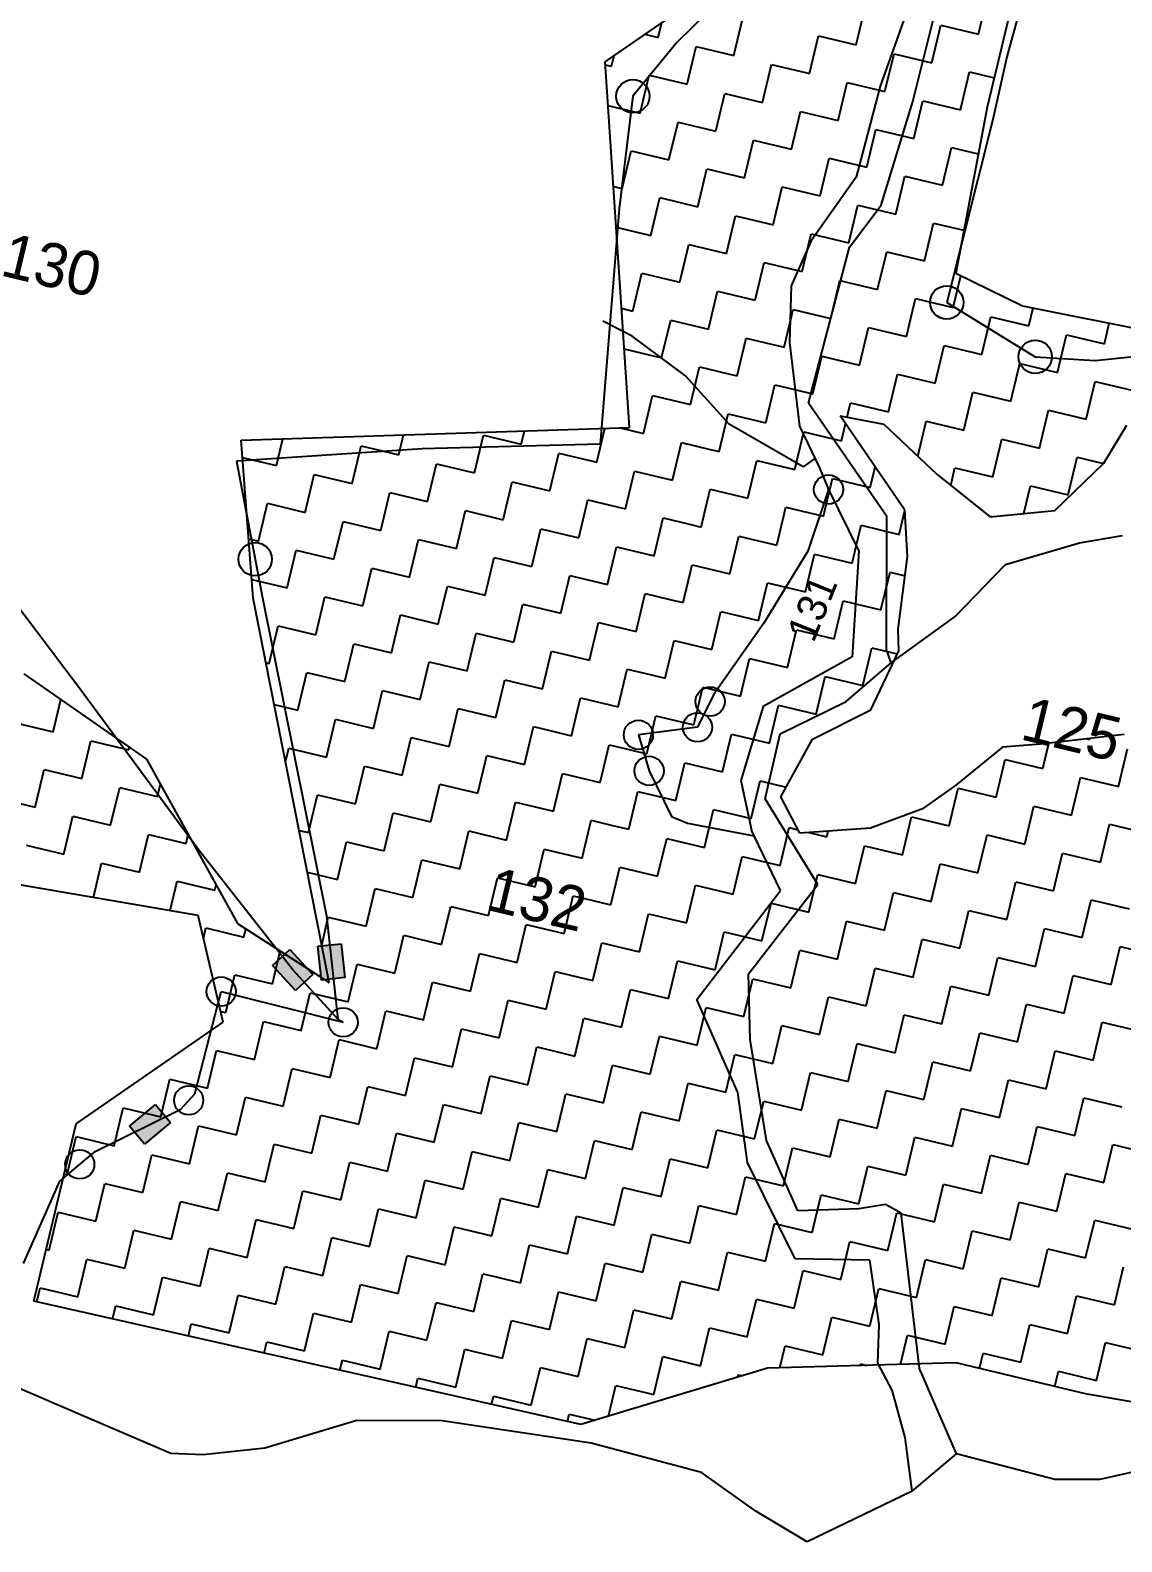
# Model space of a CAD drawing. Header units: metres. Extents: x 318142 to 321969, y 1858939 to 1863690.
# Drawn here: x 319185 to 319646, y 1859121 to 1859760 of the extents above; entities that cross this region are included whole.
import ezdxf

# ---------------------------------------------------------------- set-up
doc = ezdxf.new("R2010")
doc.units = ezdxf.units.M
for name, color, linetype in [('LINE_WATER', 4, 'Continuous'), ('OFF', 1, 'Continuous'), ('POLY_HATCH', 12, 'Continuous'), ('POLY_PARCEL', 6, 'Continuous'), ('POLY_WATER', 4, 'Continuous'), ('TEXT_PARCEL', 7, 'Continuous'), ('V_BOUND_LINE', 7, 'Continuous')]:
    doc.layers.add(name, color=color, linetype=linetype)
doc.styles.add('TEXT_MAP', font='')
doc.styles.get('TEXT_MAP').set_extended_font_data('Kruti Dev 050')

msp = doc.modelspace()

# ---------------------------------------------------------------- hatches: boundary and pattern name
for points in [[(319297.1, 1859354.26), (319304.45, 1859360.97), (319294.74, 1859371.59), (319287.4, 1859364.87)], [(319308.1, 1859358.62), (319317.99, 1859359.7), (319316.44, 1859374), (319306.54, 1859372.92)], [(319226.92, 1859297), (319233.25, 1859289.33), (319244.34, 1859298.5), (319238, 1859306.17)]]:
    msp.add_hatch(color=256).paths.add_polyline_path(points)

# ---------------------------------------------------------------- linework, layer by layer
for p, q in [((319287.4, 1859364.87), (319294.74, 1859371.59)), ((319294.74, 1859371.59), (319304.45, 1859360.97)), ((319306.54, 1859372.92), (319316.44, 1859374)), ((319308.1, 1859358.62), (319306.54, 1859372.92)), ((319316.44, 1859374), (319317.99, 1859359.7)), ((319297.1, 1859354.26), (319287.4, 1859364.87)), ((319304.45, 1859360.97), (319297.1, 1859354.26)), ((319317.99, 1859359.7), (319308.1, 1859358.62)), ((319226.92, 1859297), (319238, 1859306.17)), ((319238, 1859306.17), (319244.34, 1859298.5)), ((319244.34, 1859298.5), (319233.25, 1859289.33)), ((319233.25, 1859289.33), (319226.92, 1859297))]:
    msp.add_line(p, q)
for centre, radius in [((319439.58, 1859731.95), 7.04), ((319572.14, 1859644.87), 7.04), ((319609.55, 1859621.88), 7.04), ((319522.24, 1859565.84), 6.16), ((319280.09, 1859536.4), 7.04), ((319472.2, 1859476.27), 6.16), ((319466.87, 1859465.41), 6.16), ((319441.92, 1859462.25), 6.16), ((319446.43, 1859447.01), 6.16), ((319265.7, 1859353.8), 6.16), ((319317.22, 1859340.81), 6.16), ((319251.97, 1859307.87), 6.16), ((319205.95, 1859280.82), 6.16)]:
    msp.add_circle(centre, radius)
at = {"layer": 'LINE_WATER'}
for p, q in [((319439.26, 1859630.58), (319426.89, 1859636.93)), ((319461.85, 1859613.89), (319439.26, 1859630.58)), ((319480.27, 1859593.42), (319461.85, 1859613.89)), ((319511.56, 1859575.39), (319480.27, 1859593.42)), ((319516.48, 1859578.95), (319511.56, 1859575.39)), ((319597, 1859534.23), (319628.16, 1859543.3)), ((319628.16, 1859543.3), (319646.38, 1859546.37)), ((319575.7, 1859512.26), (319597, 1859534.23)), ((319548.72, 1859492.62), (319575.7, 1859512.26))]:
    msp.add_line(p, q, dxfattribs=at)
at = {"layer": 'OFF'}
msp.add_line((319557.5, 1859142.76), (319576.29, 1859158.59), dxfattribs=at)
at = {"layer": 'POLY_HATCH'}
for p, q in [((319613.67, 1859829.71), (319589.21, 1859727.32)), ((319427.81, 1859746.51), (319484.33, 1859785.43)), ((319438.13, 1859592.01), (319427.81, 1859746.51)), ((319589.21, 1859727.32), (319575.95, 1859657.16)), ((319575.95, 1859657.16), (319604.12, 1859643.45)), ((319604.12, 1859643.45), (319697.49, 1859624.64)), ((319274.17, 1859586.62), (319438.13, 1859592.01)), ((319554.41, 1859557.05), (319527.18, 1859596.94)), ((319527.18, 1859596.94), (319545.55, 1859593.38)), ((319545.55, 1859593.38), (319568.04, 1859572.16)), ((319638.52, 1859577.02), (319648.2, 1859593.06)), ((319279.22, 1859519.88), (319274.17, 1859586.62)), ((319617.85, 1859556.92), (319638.52, 1859577.02)), ((319568.04, 1859572.16), (319590.49, 1859554.28)), ((319555.6, 1859537.58), (319554.41, 1859557.05)), ((319590.49, 1859554.28), (319617.85, 1859556.92)), ((319551.6, 1859506.83), (319555.6, 1859537.58)), ((319311.29, 1859357.57), (319279.22, 1859519.88)), ((319551.88, 1859497.75), (319551.6, 1859506.83)), ((319540.14, 1859472.85), (319551.88, 1859497.75)), ((319551.88, 1859497.75), (319551.88, 1859497.75)), ((319182.39, 1859487.97), (319234.15, 1859452.01)), ((319515.45, 1859460.39), (319540.14, 1859472.85)), ((319502.11, 1859436.04), (319515.45, 1859460.39)), ((319611.82, 1859458.23), (319595.67, 1859457.08)), ((319647.04, 1859462.33), (319611.82, 1859458.23)), ((319234.15, 1859452.01), (319272.65, 1859382.53)), ((319595.67, 1859457.08), (319575.95, 1859440.93)), ((319575.95, 1859440.93), (319561.87, 1859430.94)), ((319510.16, 1859420.76), (319502.11, 1859436.04)), ((319561.87, 1859430.94), (319539.89, 1859422.84)), ((319539.89, 1859422.84), (319510.16, 1859420.76)), ((319255.93, 1859385.97), (319121.4, 1859408.98)), ((319266.47, 1859340.88), (319255.93, 1859385.97)), ((319272.65, 1859382.53), (319311.29, 1859357.57)), ((319204.46, 1859297.91), (319266.47, 1859340.88)), ((319186.59, 1859223.1), (319204.46, 1859297.91)), ((319417.66, 1859170.94), (319186.59, 1859223.1)), ((319576.08, 1859196.97), (319496.4, 1859194.71)), ((319630.8, 1859183.9), (319576.08, 1859196.97)), ((319496.4, 1859194.71), (319417.66, 1859170.94)), ((319823.62, 1859150), (319630.8, 1859183.9))]:
    msp.add_line(p, q, dxfattribs=at)
at = {"layer": 'POLY_HATCH', "linetype": 'Continuous'}
for p, q in [((319585.61, 1859758.17), (319589.42, 1859774.13)), ((319482.23, 1859749.12), (319486.04, 1859765.08)), ((319533.92, 1859753.65), (319537.73, 1859769.6)), ((319444.64, 1859758.1), (319450.31, 1859756.75)), ((319450.31, 1859756.75), (319451.82, 1859763.04)), ((319565.84, 1859746.02), (319569.65, 1859761.98)), ((319569.65, 1859761.98), (319585.61, 1859758.17)), ((319462.46, 1859736.98), (319466.27, 1859752.94)), ((319466.27, 1859752.94), (319482.23, 1859749.12)), ((319514.15, 1859741.5), (319517.96, 1859757.46)), ((319517.96, 1859757.46), (319533.92, 1859753.65)), ((319427.89, 1859745.23), (319430.54, 1859744.6)), ((319430.54, 1859744.6), (319431.63, 1859749.14)), ((319494.38, 1859729.35), (319498.19, 1859745.31)), ((319498.19, 1859745.31), (319513.09, 1859741.75)), ((319546.07, 1859733.87), (319549.88, 1859749.83)), ((319549.88, 1859749.83), (319565.84, 1859746.02)), ((319442.69, 1859724.83), (319446.5, 1859740.79)), ((319446.5, 1859740.79), (319462.46, 1859736.98)), ((319513.09, 1859741.75), (319514.15, 1859741.5)), ((319577.98, 1859726.25), (319581.8, 1859742.21)), ((319581.8, 1859742.21), (319592.17, 1859739.73)), ((319474.61, 1859717.21), (319478.42, 1859733.16)), ((319478.42, 1859733.16), (319494.38, 1859729.35)), ((319526.3, 1859721.73), (319530.11, 1859737.69)), ((319530.11, 1859737.69), (319546.07, 1859733.87)), ((319429.04, 1859728.09), (319442.69, 1859724.83)), ((319558.21, 1859714.1), (319562.02, 1859730.06)), ((319562.02, 1859730.06), (319577.98, 1859726.25)), ((319454.84, 1859705.06), (319458.65, 1859721.02)), ((319458.65, 1859721.02), (319474.61, 1859717.21)), ((319506.52, 1859709.58), (319510.34, 1859725.54)), ((319510.34, 1859725.54), (319526.3, 1859721.73)), ((319486.75, 1859697.44), (319490.57, 1859713.39)), ((319490.57, 1859713.39), (319504.82, 1859709.99)), ((319538.44, 1859701.96), (319542.25, 1859717.92)), ((319542.25, 1859717.92), (319558.21, 1859714.1)), ((319435.07, 1859692.91), (319438.88, 1859708.87)), ((319438.88, 1859708.87), (319454.84, 1859705.06)), ((319504.82, 1859709.99), (319506.52, 1859709.58)), ((319570.36, 1859694.33), (319574.17, 1859710.29)), ((319574.17, 1859710.29), (319585.48, 1859707.59)), ((319466.98, 1859685.29), (319470.8, 1859701.25)), ((319470.8, 1859701.25), (319486.75, 1859697.44)), ((319518.67, 1859689.81), (319522.48, 1859705.77)), ((319522.48, 1859705.77), (319538.44, 1859701.96)), ((319550.59, 1859682.19), (319554.4, 1859698.15)), ((319554.4, 1859698.15), (319570.36, 1859694.33)), ((319431.33, 1859693.81), (319435.07, 1859692.91)), ((319447.21, 1859673.14), (319451.02, 1859689.1)), ((319451.02, 1859689.1), (319466.98, 1859685.29)), ((319498.9, 1859677.66), (319502.71, 1859693.62)), ((319502.71, 1859693.62), (319518.67, 1859689.81)), ((319479.13, 1859665.52), (319482.94, 1859681.48)), ((319482.94, 1859681.48), (319496.54, 1859678.23)), ((319530.82, 1859670.04), (319534.63, 1859686)), ((319534.63, 1859686), (319550.59, 1859682.19)), ((319432.47, 1859676.66), (319447.21, 1859673.14)), ((319496.54, 1859678.23), (319498.9, 1859677.66)), ((319562.73, 1859662.42), (319566.55, 1859678.37)), ((319566.55, 1859678.37), (319579.38, 1859675.31)), ((319459.36, 1859653.37), (319463.17, 1859669.33)), ((319463.17, 1859669.33), (319479.13, 1859665.52)), ((319511.05, 1859657.89), (319514.86, 1859673.85)), ((319514.86, 1859673.85), (319530.82, 1859670.04)), ((319542.96, 1859650.27), (319546.78, 1859666.23)), ((319546.78, 1859666.23), (319562.73, 1859662.42)), ((319439.59, 1859641.22), (319443.4, 1859657.18)), ((319443.4, 1859657.18), (319459.36, 1859653.37)), ((319491.28, 1859645.75), (319495.09, 1859661.71)), ((319495.09, 1859661.71), (319511.05, 1859657.89)), ((319574.88, 1859642.65), (319578.1, 1859656.11)), ((319471.51, 1859633.6), (319475.32, 1859649.56)), ((319475.32, 1859649.56), (319488.27, 1859646.46)), ((319523.19, 1859638.12), (319527.01, 1859654.08)), ((319527.01, 1859654.08), (319542.96, 1859650.27)), ((319488.27, 1859646.46), (319491.28, 1859645.75)), ((319555.11, 1859630.5), (319558.92, 1859646.46)), ((319558.92, 1859646.46), (319574.88, 1859642.65)), ((319434.77, 1859642.38), (319439.59, 1859641.22)), ((319451.73, 1859621.45), (319455.55, 1859637.41)), ((319455.55, 1859637.41), (319471.51, 1859633.6)), ((319503.42, 1859625.98), (319507.23, 1859641.93)), ((319507.23, 1859641.93), (319523.19, 1859638.12)), ((319587.03, 1859622.87), (319590.84, 1859638.83)), ((319590.84, 1859638.83), (319606.8, 1859635.02)), ((319606.8, 1859635.02), (319608.6, 1859642.55)), ((319535.34, 1859618.35), (319539.15, 1859634.31)), ((319539.15, 1859634.31), (319555.11, 1859630.5)), ((319618.95, 1859615.25), (319622.76, 1859631.21)), ((319622.76, 1859631.21), (319638.72, 1859627.4)), ((319638.72, 1859627.4), (319640.79, 1859636.06)), ((319435.91, 1859625.23), (319451.73, 1859621.45)), ((319483.65, 1859613.83), (319487.46, 1859629.79)), ((319487.46, 1859629.79), (319503.42, 1859625.98)), ((319567.26, 1859610.73), (319571.07, 1859626.69)), ((319571.07, 1859626.69), (319587.03, 1859622.87)), ((319463.88, 1859601.68), (319467.69, 1859617.64)), ((319467.69, 1859617.64), (319480, 1859614.7)), ((319515.57, 1859606.21), (319519.38, 1859622.16)), ((319519.38, 1859622.16), (319535.34, 1859618.35)), ((319599.17, 1859603.1), (319602.99, 1859619.06)), ((319602.99, 1859619.06), (319618.95, 1859615.25)), ((319480, 1859614.7), (319483.65, 1859613.83)), ((319547.49, 1859598.58), (319551.3, 1859614.54)), ((319551.3, 1859614.54), (319567.26, 1859610.73)), ((319631.09, 1859595.48), (319634.9, 1859611.44)), ((319634.9, 1859611.44), (319650.86, 1859607.63)), ((319444.11, 1859589.54), (319447.92, 1859605.5)), ((319447.92, 1859605.5), (319463.88, 1859601.68)), ((319495.8, 1859594.06), (319499.61, 1859610.02)), ((319499.61, 1859610.02), (319515.57, 1859606.21)), ((319579.4, 1859590.96), (319583.22, 1859606.92)), ((319583.22, 1859606.92), (319599.17, 1859603.1)), ((319530.09, 1859596.37), (319531.53, 1859602.39)), ((319531.53, 1859602.39), (319547.49, 1859598.58)), ((319611.32, 1859583.33), (319615.13, 1859599.29)), ((319615.13, 1859599.29), (319631.09, 1859595.48)), ((319476.03, 1859581.91), (319479.84, 1859597.87)), ((319479.84, 1859597.87), (319495.8, 1859594.06)), ((319527.72, 1859586.43), (319529.44, 1859593.64)), ((319559.88, 1859579.85), (319563.45, 1859594.77)), ((319563.45, 1859594.77), (319579.4, 1859590.96)), ((319289.05, 1859575.97), (319291.73, 1859587.2)), ((319340.73, 1859580.49), (319342.74, 1859588.88)), ((319372.65, 1859572.87), (319376.46, 1859588.83)), ((319376.46, 1859588.83), (319392.42, 1859585.01)), ((319392.42, 1859585.01), (319393.75, 1859590.55)), ((319424.34, 1859577.39), (319427.75, 1859591.67)), ((319434.27, 1859591.89), (319444.11, 1859589.54)), ((319456.26, 1859569.77), (319460.07, 1859585.72)), ((319460.07, 1859585.72), (319471.73, 1859582.94)), ((319507.95, 1859574.29), (319511.76, 1859590.25)), ((319511.76, 1859590.25), (319527.72, 1859586.43)), ((319591.55, 1859571.19), (319595.36, 1859587.14)), ((319595.36, 1859587.14), (319611.32, 1859583.33)), ((319274.72, 1859579.39), (319289.05, 1859575.97)), ((319320.96, 1859568.35), (319324.78, 1859584.3)), ((319324.78, 1859584.3), (319340.73, 1859580.49)), ((319404.57, 1859565.24), (319408.38, 1859581.2)), ((319408.38, 1859581.2), (319424.34, 1859577.39)), ((319471.73, 1859582.94), (319476.03, 1859581.91)), ((319623.47, 1859563.56), (319627.28, 1859579.52)), ((319627.28, 1859579.52), (319638.37, 1859576.87)), ((319352.88, 1859560.72), (319356.69, 1859576.68)), ((319356.69, 1859576.68), (319372.65, 1859572.87)), ((319436.49, 1859557.62), (319440.3, 1859573.58)), ((319440.3, 1859573.58), (319456.26, 1859569.77)), ((319488.17, 1859562.14), (319491.99, 1859578.1)), ((319491.99, 1859578.1), (319507.95, 1859574.29)), ((319539.86, 1859566.66), (319541.93, 1859575.33)), ((319573.81, 1859567.56), (319575.59, 1859575)), ((319575.59, 1859575), (319591.55, 1859571.19)), ((319301.19, 1859556.2), (319305, 1859572.16)), ((319305, 1859572.16), (319320.96, 1859568.35)), ((319384.8, 1859553.1), (319388.61, 1859569.06)), ((319388.61, 1859569.06), (319404.57, 1859565.24)), ((319520.09, 1859554.52), (319523.9, 1859570.48)), ((319523.9, 1859570.48), (319539.86, 1859566.66)), ((319604.71, 1859555.65), (319607.51, 1859567.37)), ((319607.51, 1859567.37), (319623.47, 1859563.56)), ((319281.42, 1859544.05), (319285.23, 1859560.01)), ((319285.23, 1859560.01), (319301.19, 1859556.2)), ((319333.11, 1859548.57), (319336.92, 1859564.53)), ((319336.92, 1859564.53), (319352.88, 1859560.72)), ((319416.72, 1859545.47), (319420.53, 1859561.43)), ((319420.53, 1859561.43), (319436.49, 1859557.62)), ((319468.4, 1859549.99), (319472.22, 1859565.95)), ((319472.22, 1859565.95), (319488.17, 1859562.14)), ((319365.03, 1859540.95), (319368.84, 1859556.91)), ((319368.84, 1859556.91), (319384.8, 1859553.1)), ((319448.63, 1859537.85), (319452.44, 1859553.81)), ((319452.44, 1859553.81), (319463.46, 1859551.18)), ((319500.32, 1859542.37), (319504.13, 1859558.33)), ((319504.13, 1859558.33), (319520.09, 1859554.52)), ((319552.01, 1859546.89), (319554.41, 1859556.96)), ((319589.97, 1859554.7), (319591.37, 1859554.36)), ((319313.34, 1859536.43), (319317.15, 1859552.39)), ((319317.15, 1859552.39), (319333.11, 1859548.57)), ((319396.94, 1859533.33), (319400.76, 1859549.28)), ((319400.76, 1859549.28), (319416.72, 1859545.47)), ((319463.46, 1859551.18), (319468.4, 1859549.99)), ((319532.24, 1859534.75), (319536.05, 1859550.71)), ((319536.05, 1859550.71), (319552.01, 1859546.89)), ((319277.32, 1859545.03), (319281.42, 1859544.05)), ((319345.26, 1859528.8), (319349.07, 1859544.76)), ((319349.07, 1859544.76), (319365.03, 1859540.95)), ((319428.86, 1859525.7), (319432.67, 1859541.66)), ((319432.67, 1859541.66), (319448.63, 1859537.85)), ((319480.55, 1859530.22), (319484.36, 1859546.18)), ((319484.36, 1859546.18), (319500.32, 1859542.37)), ((319293.57, 1859524.28), (319297.38, 1859540.24)), ((319297.38, 1859540.24), (319313.34, 1859536.43)), ((319377.17, 1859521.18), (319380.99, 1859537.14)), ((319380.99, 1859537.14), (319396.94, 1859533.33)), ((319512.47, 1859522.6), (319516.28, 1859538.56)), ((319516.28, 1859538.56), (319532.24, 1859534.75)), ((319325.49, 1859516.66), (319329.3, 1859532.62)), ((319329.3, 1859532.62), (319345.26, 1859528.8)), ((319409.09, 1859513.56), (319412.9, 1859529.51)), ((319412.9, 1859529.51), (319428.86, 1859525.7)), ((319460.78, 1859518.08), (319464.59, 1859534.04)), ((319464.59, 1859534.04), (319480.55, 1859530.22)), ((319544.38, 1859514.98), (319548.2, 1859530.93)), ((319548.2, 1859530.93), (319554.54, 1859529.42)), ((319278.62, 1859527.85), (319293.57, 1859524.28)), ((319357.4, 1859509.03), (319361.22, 1859524.99)), ((319361.22, 1859524.99), (319377.17, 1859521.18)), ((319441.01, 1859505.93), (319444.82, 1859521.89)), ((319444.82, 1859521.89), (319455.19, 1859519.41)), ((319492.7, 1859510.45), (319496.51, 1859526.41)), ((319496.51, 1859526.41), (319512.47, 1859522.6)), ((319305.72, 1859504.51), (319309.53, 1859520.47)), ((319309.53, 1859520.47), (319325.49, 1859516.66)), ((319389.32, 1859501.41), (319393.13, 1859517.37)), ((319393.13, 1859517.37), (319409.09, 1859513.56)), ((319455.19, 1859519.41), (319460.78, 1859518.08)), ((319524.61, 1859502.83), (319528.43, 1859518.79)), ((319528.43, 1859518.79), (319544.38, 1859514.98)), ((319337.63, 1859496.89), (319341.44, 1859512.84)), ((319341.44, 1859512.84), (319357.4, 1859509.03)), ((319421.24, 1859493.78), (319425.05, 1859509.74)), ((319425.05, 1859509.74), (319441.01, 1859505.93)), ((319472.93, 1859498.31), (319476.74, 1859514.27)), ((319476.74, 1859514.27), (319492.7, 1859510.45)), ((319285.94, 1859492.36), (319289.76, 1859508.32)), ((319289.76, 1859508.32), (319305.72, 1859504.51)), ((319369.55, 1859489.26), (319373.36, 1859505.22)), ((319373.36, 1859505.22), (319389.32, 1859501.41)), ((319504.84, 1859490.68), (319508.66, 1859506.64)), ((319508.66, 1859506.64), (319524.61, 1859502.83)), ((319317.86, 1859484.74), (319321.67, 1859500.7)), ((319321.67, 1859500.7), (319337.63, 1859496.89)), ((319401.47, 1859481.64), (319405.28, 1859497.6)), ((319405.28, 1859497.6), (319421.24, 1859493.78)), ((319453.16, 1859486.16), (319456.97, 1859502.12)), ((319456.97, 1859502.12), (319472.93, 1859498.31)), ((319536.76, 1859483.06), (319540.57, 1859499.02)), ((319540.57, 1859499.02), (319551.28, 1859496.46)), ((319284.59, 1859492.69), (319285.94, 1859492.36)), ((319349.78, 1859477.12), (319353.59, 1859493.07)), ((319353.59, 1859493.07), (319369.55, 1859489.26)), ((319433.38, 1859474.01), (319437.2, 1859489.97)), ((319437.2, 1859489.97), (319446.92, 1859487.65)), ((319485.07, 1859478.54), (319488.88, 1859494.49)), ((319488.88, 1859494.49), (319504.84, 1859490.68)), ((319298.09, 1859472.59), (319301.9, 1859488.55)), ((319301.9, 1859488.55), (319317.86, 1859484.74)), ((319381.7, 1859469.49), (319385.51, 1859485.45)), ((319385.51, 1859485.45), (319401.47, 1859481.64)), ((319446.92, 1859487.65), (319453.16, 1859486.16)), ((319516.99, 1859470.91), (319520.8, 1859486.87)), ((319520.8, 1859486.87), (319536.76, 1859483.06)), ((319194.71, 1859463.55), (319197.96, 1859477.15)), ((319330.01, 1859464.97), (319333.82, 1859480.93)), ((319333.82, 1859480.93), (319349.78, 1859477.12)), ((319413.61, 1859461.87), (319417.43, 1859477.83)), ((319417.43, 1859477.83), (319433.38, 1859474.01)), ((319465.3, 1859466.39), (319469.11, 1859482.35)), ((319469.11, 1859482.35), (319485.07, 1859478.54)), ((319288.09, 1859474.98), (319298.09, 1859472.59)), ((319361.93, 1859457.34), (319365.74, 1859473.3)), ((319365.74, 1859473.3), (319381.7, 1859469.49)), ((319497.22, 1859458.77), (319501.03, 1859474.72)), ((319501.03, 1859474.72), (319516.99, 1859470.91)), ((319178.76, 1859467.36), (319194.71, 1859463.55)), ((319310.24, 1859452.82), (319314.05, 1859468.78)), ((319314.05, 1859468.78), (319330.01, 1859464.97)), ((319393.84, 1859449.72), (319397.66, 1859465.68)), ((319397.66, 1859465.68), (319413.61, 1859461.87)), ((319445.53, 1859454.24), (319449.34, 1859470.2)), ((319449.34, 1859470.2), (319465.3, 1859466.39)), ((319206.86, 1859443.78), (319210.67, 1859459.74)), ((319210.67, 1859459.74), (319226.63, 1859455.92)), ((319342.15, 1859445.2), (319345.97, 1859461.16)), ((319345.97, 1859461.16), (319361.93, 1859457.34)), ((319425.76, 1859442.1), (319429.57, 1859458.06)), ((319429.57, 1859458.06), (319438.65, 1859455.89)), ((319477.45, 1859446.62), (319481.26, 1859462.58)), ((319481.26, 1859462.58), (319497.22, 1859458.77)), ((319612.74, 1859448.04), (319615.27, 1859458.63)), ((319631.24, 1859460.49), (319632.51, 1859460.19)), ((319632.51, 1859460.19), (319632.62, 1859460.65)), ((319226.63, 1859455.92), (319226.9, 1859457.05)), ((319292.88, 1859450.76), (319294.28, 1859456.63)), ((319294.28, 1859456.63), (319310.24, 1859452.82)), ((319374.07, 1859437.57), (319377.88, 1859453.53)), ((319377.88, 1859453.53), (319393.84, 1859449.72)), ((319438.65, 1859455.89), (319445.53, 1859454.24)), ((319592.97, 1859435.89), (319596.78, 1859451.85)), ((319596.78, 1859451.85), (319612.74, 1859448.04)), ((319644.66, 1859440.42), (319648.47, 1859456.37)), ((319187.09, 1859431.63), (319190.9, 1859447.59)), ((319190.9, 1859447.59), (319206.86, 1859443.78)), ((319322.38, 1859433.05), (319326.2, 1859449.01)), ((319326.2, 1859449.01), (319342.15, 1859445.2)), ((319405.99, 1859429.95), (319409.8, 1859445.91)), ((319409.8, 1859445.91), (319425.76, 1859442.1)), ((319457.68, 1859434.47), (319461.49, 1859450.43)), ((319461.49, 1859450.43), (319477.45, 1859446.62)), ((319219.01, 1859424.01), (319222.82, 1859439.97)), ((319222.82, 1859439.97), (319238.78, 1859436.15)), ((319238.78, 1859436.15), (319240.03, 1859441.39)), ((319354.3, 1859425.43), (319358.11, 1859441.39)), ((319358.11, 1859441.39), (319374.07, 1859437.57)), ((319489.59, 1859426.85), (319493.41, 1859442.81)), ((319493.41, 1859442.81), (319504.38, 1859440.18)), ((319573.2, 1859423.75), (319577.01, 1859439.7)), ((319577.01, 1859439.7), (319592.97, 1859435.89)), ((319624.89, 1859428.27), (319628.7, 1859444.23)), ((319628.7, 1859444.23), (319644.66, 1859440.42)), ((319171.13, 1859435.44), (319187.09, 1859431.63)), ((319302.61, 1859420.91), (319306.43, 1859436.86)), ((319306.43, 1859436.86), (319322.38, 1859433.05)), ((319386.22, 1859417.8), (319390.03, 1859433.76)), ((319390.03, 1859433.76), (319405.99, 1859429.95)), ((319437.91, 1859422.33), (319441.72, 1859438.28)), ((319441.72, 1859438.28), (319457.68, 1859434.47)), ((319199.24, 1859411.86), (319203.05, 1859427.82)), ((319203.05, 1859427.82), (319219.01, 1859424.01)), ((319334.53, 1859413.28), (319338.34, 1859429.24)), ((319338.34, 1859429.24), (319354.3, 1859425.43)), ((319418.14, 1859410.18), (319421.95, 1859426.14)), ((319421.95, 1859426.14), (319430.38, 1859424.12)), ((319469.82, 1859414.7), (319473.64, 1859430.66)), ((319473.64, 1859430.66), (319489.59, 1859426.85)), ((319553.43, 1859411.6), (319557.24, 1859427.56)), ((319557.24, 1859427.56), (319573.2, 1859423.75)), ((319605.12, 1859416.12), (319608.93, 1859432.08)), ((319608.93, 1859432.08), (319624.89, 1859428.27)), ((319231.15, 1859404.24), (319234.97, 1859420.19)), ((319234.97, 1859420.19), (319250.93, 1859416.38)), ((319250.93, 1859416.38), (319251.82, 1859420.12)), ((319298.58, 1859421.87), (319302.61, 1859420.91)), ((319366.45, 1859405.66), (319370.26, 1859421.62)), ((319370.26, 1859421.62), (319386.22, 1859417.8)), ((319430.38, 1859424.12), (319437.91, 1859422.33)), ((319501.74, 1859407.08), (319505.55, 1859423.04)), ((319505.55, 1859423.04), (319509.45, 1859422.11)), ((319513.96, 1859421.03), (319521.51, 1859419.22)), ((319521.51, 1859419.22), (319522.08, 1859421.6)), ((319585.35, 1859403.98), (319589.16, 1859419.93)), ((319589.16, 1859419.93), (319605.12, 1859416.12)), ((319637.04, 1859408.5), (319640.85, 1859424.46)), ((319640.85, 1859424.46), (319656.81, 1859420.64)), ((319183.28, 1859415.67), (319199.24, 1859411.86)), ((319314.76, 1859401.13), (319318.57, 1859417.09)), ((319318.57, 1859417.09), (319334.53, 1859413.28)), ((319398.37, 1859398.03), (319402.18, 1859413.99)), ((319402.18, 1859413.99), (319418.14, 1859410.18)), ((319450.05, 1859402.55), (319453.87, 1859418.51)), ((319453.87, 1859418.51), (319469.82, 1859414.7)), ((319533.66, 1859399.45), (319537.47, 1859415.41)), ((319537.47, 1859415.41), (319553.43, 1859411.6)), ((319211.73, 1859393.53), (319215.2, 1859408.05)), ((319215.2, 1859408.05), (319231.15, 1859404.24)), ((319346.68, 1859393.51), (319350.49, 1859409.47)), ((319350.49, 1859409.47), (319366.45, 1859405.66)), ((319481.97, 1859394.93), (319485.78, 1859410.89)), ((319485.78, 1859410.89), (319501.74, 1859407.08)), ((319565.58, 1859391.83), (319569.39, 1859407.79)), ((319569.39, 1859407.79), (319585.35, 1859403.98)), ((319617.26, 1859396.35), (319621.08, 1859412.31)), ((319621.08, 1859412.31), (319637.04, 1859408.5)), ((319244.14, 1859387.99), (319247.11, 1859400.42)), ((319247.11, 1859400.42), (319263.07, 1859396.61)), ((319302.08, 1859404.16), (319314.76, 1859401.13)), ((319378.59, 1859385.89), (319382.41, 1859401.84)), ((319382.41, 1859401.84), (319398.37, 1859398.03)), ((319430.28, 1859390.41), (319434.09, 1859406.37)), ((319434.09, 1859406.37), (319450.05, 1859402.55)), ((319513.89, 1859387.31), (319517.7, 1859403.27)), ((319517.7, 1859403.27), (319533.66, 1859399.45)), ((319263.07, 1859396.61), (319263.61, 1859398.84)), ((319326.91, 1859381.36), (319330.72, 1859397.32)), ((319330.72, 1859397.32), (319346.68, 1859393.51)), ((319410.51, 1859378.26), (319414.32, 1859394.22)), ((319414.32, 1859394.22), (319422.1, 1859392.36)), ((319462.2, 1859382.78), (319466.01, 1859398.74)), ((319466.01, 1859398.74), (319481.97, 1859394.93)), ((319545.81, 1859379.68), (319549.62, 1859395.64)), ((319549.62, 1859395.64), (319565.58, 1859391.83)), ((319597.49, 1859384.2), (319601.31, 1859400.16)), ((319601.31, 1859400.16), (319617.26, 1859396.35)), ((319358.82, 1859373.74), (319362.64, 1859389.7)), ((319362.64, 1859389.7), (319378.59, 1859385.89)), ((319422.1, 1859392.36), (319430.28, 1859390.41)), ((319494.12, 1859375.16), (319497.93, 1859391.12)), ((319497.93, 1859391.12), (319513.89, 1859387.31)), ((319577.72, 1859372.06), (319581.53, 1859388.02)), ((319581.53, 1859388.02), (319597.49, 1859384.2)), ((319629.41, 1859376.58), (319633.22, 1859392.54)), ((319633.22, 1859392.54), (319649.18, 1859388.73)), ((319308.15, 1859373.46), (319310.95, 1859385.18)), ((319310.95, 1859385.18), (319326.91, 1859381.36)), ((319390.74, 1859366.12), (319394.55, 1859382.07)), ((319394.55, 1859382.07), (319410.51, 1859378.26)), ((319442.43, 1859370.64), (319446.24, 1859386.6)), ((319446.24, 1859386.6), (319462.2, 1859382.78)), ((319526.03, 1859367.54), (319529.85, 1859383.49)), ((319529.85, 1859383.49), (319545.81, 1859379.68)), ((319258.21, 1859376.24), (319259.26, 1859380.65)), ((319259.26, 1859380.65), (319275.22, 1859376.84)), ((319275.22, 1859376.84), (319276.05, 1859380.33)), ((319339.05, 1859361.59), (319342.87, 1859377.55)), ((319342.87, 1859377.55), (319358.82, 1859373.74)), ((319474.35, 1859363.01), (319478.16, 1859378.97)), ((319478.16, 1859378.97), (319494.12, 1859375.16)), ((319557.95, 1859359.91), (319561.76, 1859375.87)), ((319561.76, 1859375.87), (319577.72, 1859372.06)), ((319609.64, 1859364.43), (319613.45, 1859380.39)), ((319613.45, 1859380.39), (319629.41, 1859376.58)), ((319287.37, 1859357.07), (319290.67, 1859370.89)), ((319370.97, 1859353.97), (319374.78, 1859369.93)), ((319374.78, 1859369.93), (319390.74, 1859366.12)), ((319422.66, 1859358.49), (319426.47, 1859374.45)), ((319426.47, 1859374.45), (319442.43, 1859370.64)), ((319506.26, 1859355.39), (319510.08, 1859371.35)), ((319510.08, 1859371.35), (319526.03, 1859367.54)), ((319641.56, 1859356.81), (319645.37, 1859372.77)), ((319645.37, 1859372.77), (319661.33, 1859368.96)), ((319319.28, 1859349.45), (319323.09, 1859365.4)), ((319323.09, 1859365.4), (319339.05, 1859361.59)), ((319402.89, 1859346.34), (319406.7, 1859362.3)), ((319406.7, 1859362.3), (319413.83, 1859360.6)), ((319454.58, 1859350.87), (319458.39, 1859366.83)), ((319458.39, 1859366.83), (319474.35, 1859363.01)), ((319538.18, 1859347.77), (319541.99, 1859363.72)), ((319541.99, 1859363.72), (319557.95, 1859359.91)), ((319589.87, 1859352.29), (319593.68, 1859368.25)), ((319593.68, 1859368.25), (319609.64, 1859364.43)), ((319267.59, 1859344.92), (319271.41, 1859360.88)), ((319271.41, 1859360.88), (319287.37, 1859357.07)), ((319351.2, 1859341.82), (319355.01, 1859357.78)), ((319355.01, 1859357.78), (319370.97, 1859353.97)), ((319413.83, 1859360.6), (319422.66, 1859358.49)), ((319486.49, 1859343.24), (319490.31, 1859359.2)), ((319490.31, 1859359.2), (319506.26, 1859355.39)), ((319570.1, 1859340.14), (319573.91, 1859356.1)), ((319573.91, 1859356.1), (319589.87, 1859352.29)), ((319621.79, 1859344.66), (319625.6, 1859360.62)), ((319625.6, 1859360.62), (319641.56, 1859356.81)), ((319299.51, 1859337.3), (319303.32, 1859353.26)), ((319303.32, 1859353.26), (319319.28, 1859349.45)), ((319383.12, 1859334.2), (319386.93, 1859350.16)), ((319386.93, 1859350.16), (319402.89, 1859346.34)), ((319434.81, 1859338.72), (319438.62, 1859354.68)), ((319438.62, 1859354.68), (319454.58, 1859350.87)), ((319518.41, 1859335.62), (319522.22, 1859351.58)), ((319522.22, 1859351.58), (319538.18, 1859347.77)), ((319265.4, 1859345.45), (319267.59, 1859344.92)), ((319331.43, 1859329.68), (319335.24, 1859345.63)), ((319335.24, 1859345.63), (319351.2, 1859341.82)), ((319466.72, 1859331.1), (319470.53, 1859347.05)), ((319470.53, 1859347.05), (319486.49, 1859343.24)), ((319550.33, 1859327.99), (319554.14, 1859343.95)), ((319554.14, 1859343.95), (319570.1, 1859340.14)), ((319602.02, 1859332.52), (319605.83, 1859348.48)), ((319605.83, 1859348.48), (319621.79, 1859344.66)), ((319279.74, 1859325.15), (319283.55, 1859341.11)), ((319283.55, 1859341.11), (319299.51, 1859337.3)), ((319363.35, 1859322.05), (319367.16, 1859338.01)), ((319367.16, 1859338.01), (319383.12, 1859334.2)), ((319415.03, 1859326.57), (319418.85, 1859342.53)), ((319418.85, 1859342.53), (319434.81, 1859338.72)), ((319498.64, 1859323.47), (319502.45, 1859339.43)), ((319502.45, 1859339.43), (319518.41, 1859335.62)), ((319633.93, 1859324.89), (319637.75, 1859340.85)), ((319637.75, 1859340.85), (319653.7, 1859337.04)), ((319311.66, 1859317.53), (319315.47, 1859333.49)), ((319315.47, 1859333.49), (319331.43, 1859329.68)), ((319395.26, 1859314.43), (319399.08, 1859330.39)), ((319399.08, 1859330.39), (319405.56, 1859328.84)), ((319446.95, 1859318.95), (319450.76, 1859334.91)), ((319450.76, 1859334.91), (319466.72, 1859331.1)), ((319530.56, 1859315.85), (319534.37, 1859331.81)), ((319534.37, 1859331.81), (319550.33, 1859327.99)), ((319582.25, 1859320.37), (319586.06, 1859336.33)), ((319586.06, 1859336.33), (319602.02, 1859332.52)), ((319259.97, 1859313.01), (319263.78, 1859328.97)), ((319263.78, 1859328.97), (319279.74, 1859325.15)), ((319343.58, 1859309.9), (319347.39, 1859325.86)), ((319347.39, 1859325.86), (319363.35, 1859322.05)), ((319405.56, 1859328.84), (319415.03, 1859326.57)), ((319478.87, 1859311.33), (319482.68, 1859327.28)), ((319482.68, 1859327.28), (319498.64, 1859323.47)), ((319562.47, 1859308.22), (319566.29, 1859324.18)), ((319566.29, 1859324.18), (319582.25, 1859320.37)), ((319614.16, 1859312.75), (319617.97, 1859328.7)), ((319617.97, 1859328.7), (319633.93, 1859324.89)), ((319291.89, 1859305.38), (319295.7, 1859321.34)), ((319295.7, 1859321.34), (319311.66, 1859317.53)), ((319375.49, 1859302.28), (319379.3, 1859318.24)), ((319379.3, 1859318.24), (319395.26, 1859314.43)), ((319427.18, 1859306.8), (319430.99, 1859322.76)), ((319430.99, 1859322.76), (319446.95, 1859318.95)), ((319510.79, 1859303.7), (319514.6, 1859319.66)), ((319514.6, 1859319.66), (319530.56, 1859315.85)), ((319240.2, 1859300.86), (319244.01, 1859316.82)), ((319244.01, 1859316.82), (319259.97, 1859313.01)), ((319323.8, 1859297.76), (319327.62, 1859313.72)), ((319327.62, 1859313.72), (319343.58, 1859309.9)), ((319459.1, 1859299.18), (319462.91, 1859315.14)), ((319462.91, 1859315.14), (319478.87, 1859311.33)), ((319542.7, 1859296.08), (319546.52, 1859312.04)), ((319546.52, 1859312.04), (319562.47, 1859308.22)), ((319594.39, 1859300.6), (319598.2, 1859316.56)), ((319598.2, 1859316.56), (319614.16, 1859312.75)), ((319220.43, 1859288.71), (319224.24, 1859304.67)), ((319224.24, 1859304.67), (319240.2, 1859300.86)), ((319272.12, 1859293.24), (319275.93, 1859309.19)), ((319275.93, 1859309.19), (319291.89, 1859305.38)), ((319355.72, 1859290.13), (319359.53, 1859306.09)), ((319359.53, 1859306.09), (319375.49, 1859302.28)), ((319407.41, 1859294.66), (319411.22, 1859310.62)), ((319411.22, 1859310.62), (319427.18, 1859306.8)), ((319491.02, 1859291.55), (319494.83, 1859307.51)), ((319494.83, 1859307.51), (319510.79, 1859303.7)), ((319626.31, 1859292.98), (319630.12, 1859308.93)), ((319630.12, 1859308.93), (319646.08, 1859305.12)), ((319304.03, 1859285.61), (319307.85, 1859301.57)), ((319307.85, 1859301.57), (319323.8, 1859297.76)), ((319387.64, 1859282.51), (319391.45, 1859298.47)), ((319391.45, 1859298.47), (319397.29, 1859297.07)), ((319439.33, 1859287.03), (319443.14, 1859302.99)), ((319443.14, 1859302.99), (319459.1, 1859299.18)), ((319522.93, 1859283.93), (319526.74, 1859299.89)), ((319526.74, 1859299.89), (319542.7, 1859296.08)), ((319574.62, 1859288.45), (319578.43, 1859304.41)), ((319578.43, 1859304.41), (319594.39, 1859300.6)), ((319200.66, 1859276.57), (319204.47, 1859292.53)), ((319204.47, 1859292.53), (319220.43, 1859288.71)), ((319252.35, 1859281.09), (319256.16, 1859297.05)), ((319256.16, 1859297.05), (319272.12, 1859293.24)), ((319335.95, 1859277.99), (319339.76, 1859293.95)), ((319339.76, 1859293.95), (319355.72, 1859290.13)), ((319397.29, 1859297.07), (319407.41, 1859294.66)), ((319471.24, 1859279.41), (319475.06, 1859295.37)), ((319475.06, 1859295.37), (319491.02, 1859291.55)), ((319554.85, 1859276.31), (319558.66, 1859292.26)), ((319558.66, 1859292.26), (319574.62, 1859288.45)), ((319606.54, 1859280.83), (319610.35, 1859296.79)), ((319610.35, 1859296.79), (319626.31, 1859292.98)), ((319284.26, 1859273.47), (319288.08, 1859289.42)), ((319288.08, 1859289.42), (319304.03, 1859285.61)), ((319367.87, 1859270.36), (319371.68, 1859286.32)), ((319371.68, 1859286.32), (319387.64, 1859282.51)), ((319419.56, 1859274.89), (319423.37, 1859290.84)), ((319423.37, 1859290.84), (319439.33, 1859287.03)), ((319503.16, 1859271.78), (319506.97, 1859287.74)), ((319506.97, 1859287.74), (319522.93, 1859283.93)), ((319638.46, 1859273.2), (319642.27, 1859289.16)), ((319642.27, 1859289.16), (319658.23, 1859285.35)), ((319232.58, 1859268.94), (319236.39, 1859284.9)), ((319236.39, 1859284.9), (319252.35, 1859281.09)), ((319316.18, 1859265.84), (319319.99, 1859281.8)), ((319319.99, 1859281.8), (319335.95, 1859277.99)), ((319451.47, 1859267.26), (319455.29, 1859283.22)), ((319455.29, 1859283.22), (319471.24, 1859279.41)), ((319535.08, 1859264.16), (319538.89, 1859280.12)), ((319538.89, 1859280.12), (319554.85, 1859276.31)), ((319586.77, 1859268.68), (319590.58, 1859284.64)), ((319590.58, 1859284.64), (319606.54, 1859280.83)), ((319199.43, 1859276.86), (319200.66, 1859276.57)), ((319212.8, 1859256.8), (319216.62, 1859272.75)), ((319216.62, 1859272.75), (319232.58, 1859268.94)), ((319264.49, 1859261.32), (319268.3, 1859277.28)), ((319268.3, 1859277.28), (319284.26, 1859273.47)), ((319348.1, 1859258.22), (319351.91, 1859274.18)), ((319351.91, 1859274.18), (319367.87, 1859270.36)), ((319399.79, 1859262.74), (319403.6, 1859278.7)), ((319403.6, 1859278.7), (319419.56, 1859274.89)), ((319483.39, 1859259.64), (319487.2, 1859275.6)), ((319487.2, 1859275.6), (319503.16, 1859271.78)), ((319618.68, 1859261.06), (319622.5, 1859277.02)), ((319622.5, 1859277.02), (319638.46, 1859273.2)), ((319296.41, 1859253.69), (319300.22, 1859269.65)), ((319300.22, 1859269.65), (319316.18, 1859265.84)), ((319380.02, 1859250.59), (319383.83, 1859266.55)), ((319383.83, 1859266.55), (319389.02, 1859265.31)), ((319431.7, 1859255.11), (319435.52, 1859271.07)), ((319435.52, 1859271.07), (319451.47, 1859267.26)), ((319515.31, 1859252.01), (319519.12, 1859267.97)), ((319519.12, 1859267.97), (319535.08, 1859264.16)), ((319567, 1859256.54), (319570.81, 1859272.49)), ((319570.81, 1859272.49), (319586.77, 1859268.68)), ((319193.03, 1859244.65), (319196.85, 1859260.61)), ((319196.85, 1859260.61), (319212.8, 1859256.8)), ((319244.72, 1859249.17), (319248.53, 1859265.13)), ((319248.53, 1859265.13), (319264.49, 1859261.32)), ((319328.33, 1859246.07), (319332.14, 1859262.03)), ((319332.14, 1859262.03), (319348.1, 1859258.22)), ((319389.02, 1859265.31), (319399.79, 1859262.74)), ((319463.62, 1859247.49), (319467.43, 1859263.45)), ((319467.43, 1859263.45), (319483.39, 1859259.64)), ((319547.23, 1859244.39), (319551.04, 1859260.35)), ((319551.04, 1859260.35), (319567, 1859256.54)), ((319598.91, 1859248.91), (319602.73, 1859264.87)), ((319602.73, 1859264.87), (319618.68, 1859261.06)), ((319276.64, 1859241.55), (319280.45, 1859257.51)), ((319280.45, 1859257.51), (319296.41, 1859253.69)), ((319360.24, 1859238.45), (319364.06, 1859254.4)), ((319364.06, 1859254.4), (319380.02, 1859250.59)), ((319411.93, 1859242.97), (319415.74, 1859258.93)), ((319415.74, 1859258.93), (319431.7, 1859255.11)), ((319495.54, 1859239.87), (319499.35, 1859255.83)), ((319499.35, 1859255.83), (319515.31, 1859252.01)), ((319630.83, 1859241.29), (319634.64, 1859257.25)), ((319634.64, 1859257.25), (319650.6, 1859253.43)), ((319224.95, 1859237.03), (319228.76, 1859252.98)), ((319228.76, 1859252.98), (319244.72, 1859249.17)), ((319308.56, 1859233.92), (319312.37, 1859249.88)), ((319312.37, 1859249.88), (319328.33, 1859246.07)), ((319443.85, 1859235.34), (319447.66, 1859251.3)), ((319447.66, 1859251.3), (319463.62, 1859247.49)), ((319527.46, 1859232.24), (319531.27, 1859248.2)), ((319531.27, 1859248.2), (319547.23, 1859244.39)), ((319579.14, 1859236.76), (319582.96, 1859252.72)), ((319582.96, 1859252.72), (319598.91, 1859248.91)), ((319191.81, 1859244.94), (319193.03, 1859244.65)), ((319205.18, 1859224.88), (319208.99, 1859240.84)), ((319208.99, 1859240.84), (319224.95, 1859237.03)), ((319256.87, 1859229.4), (319260.68, 1859245.36)), ((319260.68, 1859245.36), (319276.64, 1859241.55)), ((319340.47, 1859226.3), (319344.29, 1859242.26)), ((319344.29, 1859242.26), (319360.24, 1859238.45)), ((319392.16, 1859230.82), (319395.97, 1859246.78)), ((319395.97, 1859246.78), (319411.93, 1859242.97)), ((319475.77, 1859227.72), (319479.58, 1859243.68)), ((319479.58, 1859243.68), (319495.54, 1859239.87)), ((319611.06, 1859229.14), (319614.87, 1859245.1)), ((319614.87, 1859245.1), (319630.83, 1859241.29)), ((319288.79, 1859221.78), (319292.6, 1859237.74)), ((319292.6, 1859237.74), (319308.56, 1859233.92)), ((319372.39, 1859218.68), (319376.2, 1859234.63)), ((319376.2, 1859234.63), (319380.75, 1859233.55)), ((319424.08, 1859223.2), (319427.89, 1859239.16)), ((319427.89, 1859239.16), (319443.85, 1859235.34)), ((319507.68, 1859220.1), (319511.5, 1859236.05)), ((319511.5, 1859236.05), (319527.46, 1859232.24)), ((319559.37, 1859224.62), (319563.18, 1859240.58)), ((319563.18, 1859240.58), (319579.14, 1859236.76)), ((319642.98, 1859221.52), (319646.79, 1859237.48)), ((319187.82, 1859222.82), (319189.22, 1859228.69)), ((319189.22, 1859228.69), (319205.18, 1859224.88)), ((319237.1, 1859217.25), (319240.91, 1859233.21)), ((319240.91, 1859233.21), (319256.87, 1859229.4)), ((319320.7, 1859214.15), (319324.52, 1859230.11)), ((319324.52, 1859230.11), (319340.47, 1859226.3)), ((319380.75, 1859233.55), (319392.16, 1859230.82)), ((319456, 1859215.57), (319459.81, 1859231.53)), ((319459.81, 1859231.53), (319475.77, 1859227.72)), ((319539.6, 1859212.47), (319543.41, 1859228.43)), ((319543.41, 1859228.43), (319559.37, 1859224.62)), ((319591.29, 1859216.99), (319595.1, 1859232.95)), ((319595.1, 1859232.95), (319611.06, 1859229.14)), ((319269.01, 1859209.63), (319272.83, 1859225.59)), ((319272.83, 1859225.59), (319288.79, 1859221.78)), ((319352.62, 1859206.53), (319356.43, 1859222.49)), ((319356.43, 1859222.49), (319372.39, 1859218.68)), ((319404.31, 1859211.05), (319408.12, 1859227.01)), ((319408.12, 1859227.01), (319424.08, 1859223.2)), ((319487.91, 1859207.95), (319491.73, 1859223.91)), ((319491.73, 1859223.91), (319507.68, 1859220.1)), ((319623.21, 1859209.37), (319627.02, 1859225.33)), ((319627.02, 1859225.33), (319642.98, 1859221.52)), ((319219.83, 1859215.6), (319221.14, 1859221.07)), ((319221.14, 1859221.07), (319237.1, 1859217.25)), ((319300.93, 1859202.01), (319304.74, 1859217.96)), ((319304.74, 1859217.96), (319320.7, 1859214.15)), ((319436.23, 1859203.43), (319440.04, 1859219.39)), ((319440.04, 1859219.39), (319456, 1859215.57)), ((319519.83, 1859200.33), (319523.64, 1859216.28)), ((319523.64, 1859216.28), (319539.6, 1859212.47)), ((319571.52, 1859204.85), (319575.33, 1859220.81)), ((319575.33, 1859220.81), (319591.29, 1859216.99)), ((319251.84, 1859208.37), (319253.06, 1859213.44)), ((319253.06, 1859213.44), (319269.01, 1859209.63)), ((319332.85, 1859194.38), (319336.66, 1859210.34)), ((319336.66, 1859210.34), (319352.62, 1859206.53)), ((319384.54, 1859198.9), (319388.35, 1859214.86)), ((319388.35, 1859214.86), (319404.31, 1859211.05)), ((319468.14, 1859195.8), (319471.96, 1859211.76)), ((319471.96, 1859211.76), (319487.91, 1859207.95)), ((319603.44, 1859197.22), (319607.25, 1859213.18)), ((319607.25, 1859213.18), (319623.21, 1859209.37)), ((319283.86, 1859201.15), (319284.97, 1859205.82)), ((319284.97, 1859205.82), (319300.93, 1859202.01)), ((319364.77, 1859186.76), (319368.58, 1859202.72)), ((319368.58, 1859202.72), (319372.48, 1859201.78)), ((319416.45, 1859191.28), (319420.27, 1859207.24)), ((319420.27, 1859207.24), (319436.23, 1859203.43)), ((319501.66, 1859194.86), (319503.87, 1859204.14)), ((319503.87, 1859204.14), (319519.83, 1859200.33)), ((319552.61, 1859196.3), (319555.56, 1859208.66)), ((319555.56, 1859208.66), (319571.52, 1859204.85)), ((319635.35, 1859189.6), (319639.17, 1859205.56)), ((319639.17, 1859205.56), (319655.12, 1859201.75)), ((319315.87, 1859193.92), (319316.89, 1859198.19)), ((319316.89, 1859198.19), (319332.85, 1859194.38)), ((319372.48, 1859201.78), (319384.54, 1859198.9)), ((319448.37, 1859183.66), (319452.18, 1859199.61)), ((319452.18, 1859199.61), (319468.14, 1859195.8)), ((319535.63, 1859195.82), (319535.79, 1859196.51)), ((319535.79, 1859196.51), (319538.35, 1859195.9)), ((319585.94, 1859194.61), (319587.48, 1859201.04)), ((319587.48, 1859201.04), (319603.44, 1859197.22)), ((319347.88, 1859186.69), (319348.81, 1859190.57)), ((319348.81, 1859190.57), (319364.77, 1859186.76)), ((319396.68, 1859179.13), (319400.5, 1859195.09)), ((319400.5, 1859195.09), (319416.45, 1859191.28)), ((319483.85, 1859190.93), (319484.1, 1859191.99)), ((319484.1, 1859191.99), (319485.93, 1859191.55)), ((319617.86, 1859186.99), (319619.4, 1859193.41)), ((319619.4, 1859193.41), (319635.35, 1859189.6)), ((319429.31, 1859174.46), (319432.41, 1859187.47)), ((319432.41, 1859187.47), (319448.37, 1859183.66)), ((319379.89, 1859179.47), (319380.73, 1859182.95)), ((319380.73, 1859182.95), (319396.68, 1859179.13)), ((319411.91, 1859172.24), (319412.64, 1859175.32)), ((319412.64, 1859175.32), (319423.54, 1859172.72))]:
    msp.add_line(p, q, dxfattribs=at)
at = {"layer": 'POLY_PARCEL'}
for p, q in [((319611.37, 1859799.05), (319597.58, 1859748.51)), ((319471.45, 1859767.54), (319458.15, 1859754.66)), ((319458.15, 1859754.66), (319439.58, 1859731.95)), ((319597.58, 1859748.51), (319591.63, 1859722.16)), ((319439.58, 1859731.95), (319433.82, 1859684.59)), ((319591.63, 1859722.16), (319572.14, 1859644.87)), ((319433.82, 1859684.59), (319425.79, 1859584.94)), ((319572.14, 1859644.87), (319609.55, 1859621.88)), ((319634.9, 1859620.28), (319673.96, 1859624.32)), ((319609.55, 1859621.88), (319634.9, 1859620.28)), ((319205.33, 1859482.63), (319120.04, 1859595.23)), ((319350.55, 1859583.07), (319272.18, 1859577.85)), ((319425.79, 1859584.94), (319350.55, 1859583.07)), ((319272.18, 1859577.85), (319283.21, 1859520.06)), ((319522.24, 1859565.84), (319513.52, 1859539.78)), ((319513.52, 1859539.78), (319494.84, 1859509.45)), ((319283.21, 1859520.06), (319310.15, 1859385.79)), ((319494.84, 1859509.45), (319473.6, 1859479.12)), ((319256.3, 1859413.54), (319205.33, 1859482.63)), ((319473.6, 1859479.12), (319466.87, 1859465.41)), ((319466.87, 1859465.41), (319441.92, 1859462.25)), ((319441.92, 1859462.25), (319446.43, 1859447.01)), ((319446.43, 1859447.01), (319455.84, 1859427.76)), ((319455.84, 1859427.76), (319462.6, 1859424.91)), ((319462.6, 1859424.91), (319490.8, 1859419.56)), ((319295.92, 1859362.92), (319256.3, 1859413.54)), ((319310.15, 1859385.79), (319314.9, 1859342.17)), ((319314.9, 1859342.17), (319295.92, 1859362.92)), ((319254.51, 1859310.65), (319265.7, 1859353.8)), ((319265.7, 1859353.8), (319317.22, 1859340.81)), ((319314.9, 1859342.17), (319317.22, 1859340.81)), ((319248.59, 1859304.18), (319254.51, 1859310.65)), ((319212.46, 1859286.25), (319248.59, 1859304.18)), ((319197.5, 1859273.77), (319212.46, 1859286.25)), ((319182.16, 1859238.91), (319197.5, 1859273.77))]:
    msp.add_line(p, q, dxfattribs=at)
at = {"layer": 'POLY_WATER'}
for p, q in [((319557.88, 1859729.75), (319572.29, 1859787.78)), ((319555.13, 1859767.36), (319544.03, 1859736.25)), ((319544.03, 1859736.25), (319533.91, 1859697.74)), ((319544.48, 1859685.97), (319557.88, 1859729.75)), ((319533.91, 1859697.74), (319514.83, 1859670.92)), ((319531.07, 1859668.26), (319544.48, 1859685.97)), ((319514.83, 1859670.92), (319506.41, 1859651.83)), ((319513.83, 1859602.27), (319531.07, 1859668.26)), ((319506.41, 1859651.83), (319505.67, 1859627.97)), ((319505.67, 1859627.97), (319509.91, 1859592.64)), ((319546.85, 1859554.38), (319513.83, 1859602.27)), ((319509.91, 1859592.64), (319518.37, 1859575.02)), ((319518.37, 1859575.02), (319522.24, 1859565.84)), ((319522.24, 1859565.84), (319534.96, 1859539.86)), ((319546.67, 1859498.27), (319546.85, 1859554.38)), ((319534.96, 1859539.86), (319532.18, 1859495.2)), ((319548.72, 1859492.62), (319546.67, 1859498.27)), ((319532.18, 1859495.2), (319494.67, 1859474.25)), ((319529.73, 1859476.32), (319548.72, 1859492.62)), ((319494.67, 1859474.25), (319485.17, 1859442.94)), ((319501.79, 1859462.65), (319529.73, 1859476.32)), ((319495.47, 1859435.2), (319501.79, 1859462.65)), ((319485.17, 1859442.94), (319489.65, 1859421.96)), ((319517.73, 1859399), (319495.47, 1859435.2)), ((319490.8, 1859419.56), (319489.65, 1859421.96)), ((319501.92, 1859396.47), (319490.8, 1859419.56)), ((319466.54, 1859350.46), (319501.92, 1859396.47)), ((319488.35, 1859361.25), (319517.73, 1859399)), ((319489.16, 1859333.53), (319488.35, 1859361.25)), ((319483.94, 1859311.11), (319466.54, 1859350.46)), ((319496, 1859290.96), (319489.16, 1859333.53)), ((319488.03, 1859281.55), (319483.94, 1859311.11)), ((319509.26, 1859261.22), (319496, 1859290.96)), ((319508.14, 1859240.95), (319488.03, 1859281.55)), ((319535.08, 1859261.99), (319509.26, 1859261.22)), ((319546.31, 1859263.86), (319535.08, 1859261.99)), ((319552.85, 1859260.14), (319546.31, 1859263.86)), ((319560.68, 1859194.6), (319552.85, 1859260.14)), ((319539.61, 1859240.35), (319508.14, 1859240.95)), ((319543.67, 1859213.2), (319539.61, 1859240.35)), ((319543.06, 1859196.8), (319543.67, 1859213.2)), ((319549.08, 1859185.44), (319543.06, 1859196.8)), ((319576.29, 1859158.59), (319560.68, 1859194.6)), ((319554.55, 1859165.48), (319549.08, 1859185.44)), ((319557.5, 1859142.76), (319554.55, 1859165.48))]:
    msp.add_line(p, q, dxfattribs=at)
at = {"layer": 'V_BOUND_LINE'}
for p, q in [((319209.99, 1859173.54), (319165.42, 1859192.65)), ((319244.47, 1859158.77), (319209.99, 1859173.54)), ((319323.06, 1859172.65), (319284.19, 1859160.89)), ((319359.1, 1859172.5), (319323.06, 1859172.65)), ((319421.95, 1859163.05), (319359.1, 1859172.5)), ((319258.12, 1859158.17), (319244.47, 1859158.77)), ((319284.19, 1859160.89), (319258.12, 1859158.17)), ((319468.62, 1859150.69), (319421.95, 1859163.05)), ((319617.75, 1859147.72), (319576.29, 1859158.59)), ((319678.06, 1859157.01), (319636.88, 1859147.74)), ((319491.58, 1859134.33), (319468.62, 1859150.69)), ((319636.88, 1859147.74), (319617.75, 1859147.72)), ((319557.5, 1859142.76), (319513.19, 1859121.43)), ((319513.19, 1859121.43), (319491.58, 1859134.33))]:
    msp.add_line(p, q, dxfattribs=at)

# ---------------------------------------------------------------- texts
at = {"layer": 'TEXT_PARCEL', "style": 'TEXT_MAP'}
for s, height, rotation, p in [('130', 18.604, 346.56535, (319171.81, 1859656.41)), ('131', 12.403, 68.02991, (319515.9, 1859500.68)), ('125', 18.604, 346.56535, (319602.65, 1859460.47)), ('132', 18.604, 346.56535, (319376.72, 1859388.56))]:
    msp.add_text(s, height=height, rotation=rotation, dxfattribs=at).set_placement(p)

doc.saveas('drawing.dxf')
